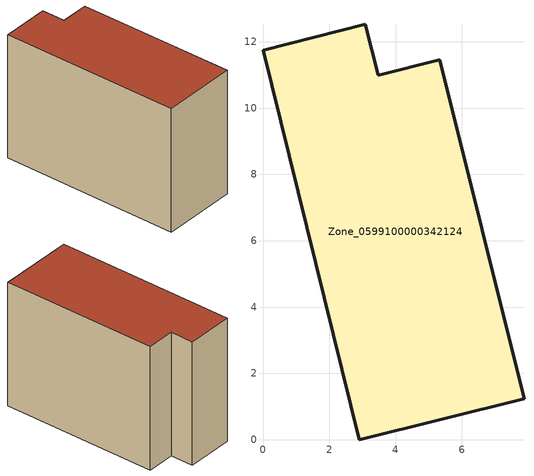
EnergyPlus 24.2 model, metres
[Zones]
Zone_0599100000342124
 floor ground (C_G): 2.91,0 0,11.75 3.09,12.53 3.48,11 5.33,11.46 7.88,1.23 z0
 wall outside (C_F): 3.48,11 3.09,12.53 0,11.75 2.91,0 7.88,1.23 5.33,11.46 3.48,11 z0:8.5
 roof outside (C_R): 7.88,1.23 5.33,11.46 3.48,11 3.09,12.53 0,11.75 2.91,0 z8.5
[BUILDING]
Pand.0599100000342124: North Axis=0; Terrain=City; Loads Convergence Tolerance Value=0.04; Temperature Convergence Tolerance Value=0.4; Solar Distribution=FullExterior; Maximum Number of Warmup Days=25; Minimum Number of Warmup Days=1
[Site:Location]
Rotterdam.The.Hague.AP_ZH_NLD Design_Conditions: Latitude=51.96; Longitude=4.45; Time Zone=1; Elevation=-4.5
[SITE:GROUNDTEMPERATURE:BUILDINGSURFACE]
18, 18, 18, 18, 18, 18, 18, 18, 18, 18, 18, 18
[MATERIAL] Thermal Absorptance=0.9; Solar Absorptance=0.7; Visible Absorptance=0.7
Name | Roughness | Thickness | Conductivity | Density | Specific Heat
G.TI.1992-2005 | MediumSmooth | 0.15 | 0.06 | 540 | 1210
F.TI.1992-2005 | Rough | 0.3 | 0.12 | 1920 | 840
R.TI.1992-2005 | MediumRough | 0.2 | 0.08 | 1500 | 1000
[CONSTRUCTION]
C_G: G.TI.1992-2005
C_F: F.TI.1992-2005
C_R: R.TI.1992-2005
[ZONE]
Zone_0599100000342124: Type=1; Multiplier=1; Ceiling Height=Autocalculate; Volume=Autocalculate; Floor Area=autocalculate; Part of Total Floor Area=Yes
[ZONEINFILTRATION:DESIGNFLOWRATE]
Infil_Zone_0599100000342124: Zone or ZoneList or Space or SpaceList=Zone_0599100000342124; Schedule=AlwaysOn; Design Flow Rate Calculation Method=Flow/Area; Flow Rate per Floor Area=0.0015; Constant Term Coefficient=1; Temperature Term Coefficient=0; Velocity Term Coefficient=0; Velocity Squared Term Coefficient=0
[HVACTEMPLATE:ZONE:IDEALLOADSAIRSYSTEM]
Zone_0599100000342124: Maximum Heating Supply Air Temperature=50; Minimum Cooling Supply Air Temperature=13; Maximum Heating Supply Air Humidity Ratio=0.0156; Minimum Cooling Supply Air Humidity Ratio=0.0077; Heating Limit=NoLimit; Cooling Limit=NoLimit; Dehumidification Control Type=ConstantSensibleHeatRatio; Cooling Sensible Heat Ratio=0.7; Dehumidification Setpoint=60; Humidification Control Type=None; Humidification Setpoint=30; Outdoor Air Method=None; Outdoor Air Flow Rate per Person=0.00944; Outdoor Air Flow Rate per Zone Floor Area=0; Outdoor Air Flow Rate per Zone=0; Demand Controlled Ventilation Type=None; Outdoor Air Economizer Type=NoEconomizer; Heat Recovery Type=None; Sensible Heat Recovery Effectiveness=0.7; Latent Heat Recovery Effectiveness=0.65
[ZONECONTROL:THERMOSTAT]
ThermostatControl_Zone_0599100000342124: Zone or ZoneList=Zone_0599100000342124; Control Type Schedule=DualSetpointControlType; Control 1=Thermostat_Zone_0599100000342124; Temperature Difference Between Cutout And Setpoint=0
[THERMOSTATSETPOINT:DUALSETPOINT]
Thermostat_Zone_0599100000342124: Heating Setpoint Temperature Schedule=HeatingSetpoint_Zone_0599100000342124; Cooling Setpoint Temperature Schedule=CoolingSetpoint_Zone_0599100000342124
[SCHEDULE:COMPACT]
HeatingSetpoint_Zone_0599100000342124: Through: 12/31, For: AllDays, Until: 24:00, 21
CoolingSetpoint_Zone_0599100000342124: Through: 12/31, For: AllDays, Until: 24:00, 24
DualSetpointControlType: Through: 12/31, For: AllDays, Until: 24:00, 4
AlwaysOn: Through: 12/31, For: AllDays, Until: 24:00, 1
